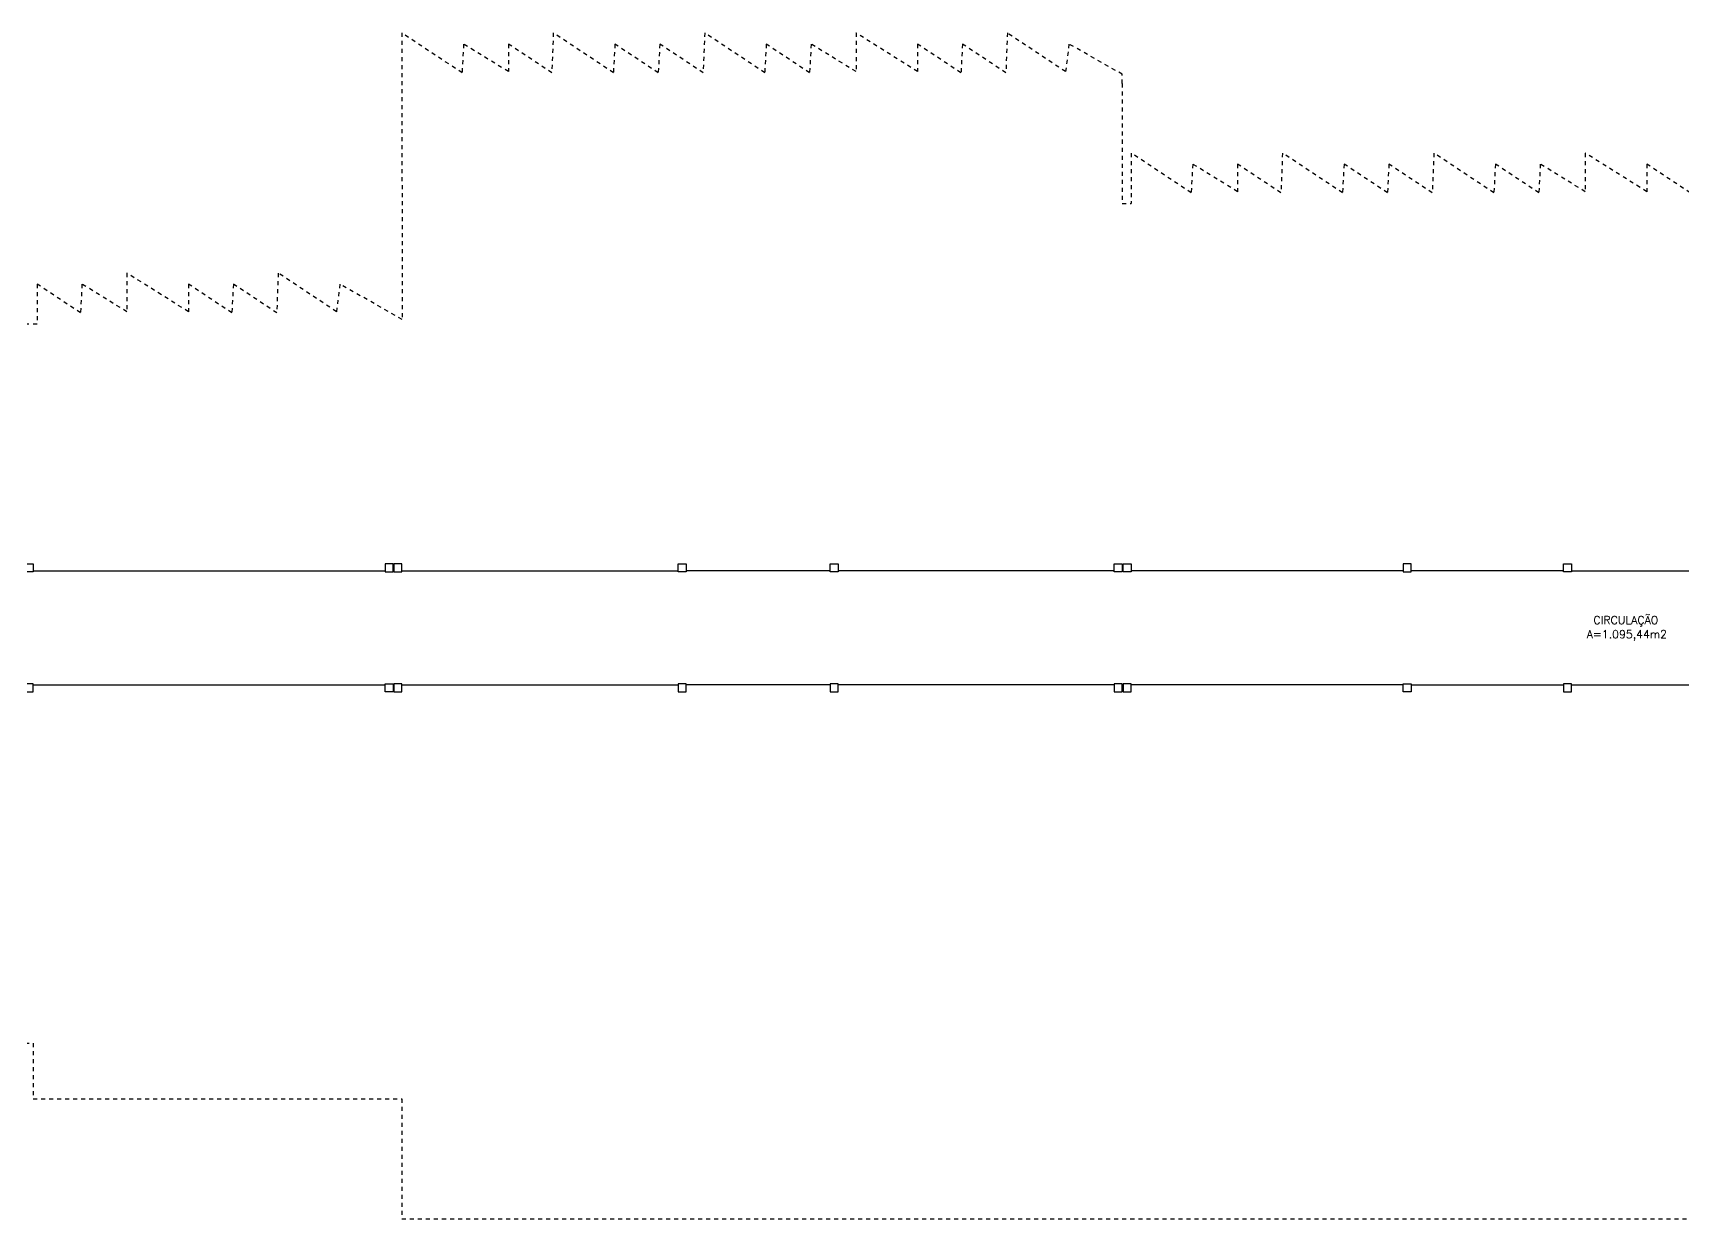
# Model space of a CAD drawing. Extents: x -163 to 27, y -22 to 134.
# Drawn here: x -109.02 to -67.79, y 70.17 to 99.81 of the extents above; entities that cross this region are included whole.
import ezdxf

# ---------------------------------------------------------------- set-up
doc = ezdxf.new("R2010")
doc.units = 0
doc.header["$LTSCALE"] = 0.02
doc.header["$MEASUREMENT"] = 0
doc.linetypes.add('HIDDEN', pattern=[0.375, 0.25, -0.125])
doc.layers.get('0').update_dxf_attribs({"linetype": 'CONTINUOUS'})
for name, color, linetype in [('ALV', 2, 'CONTINUOUS'), ('PILARES', 3, 'CONTINUOUS'), ('PROJ', 1, 'HIDDEN'), ('TEXTO', 2, 'CONTINUOUS'), ('ÁREA', 2, 'CONTINUOUS')]:
    doc.layers.add(name, color=color, linetype=linetype)
doc.styles.add('UNB-100', font='simplex.shx', dxfattribs={"height": 0.2})
doc.styles.add('UNB1-100', font='simplex.shx', dxfattribs={"height": 0.2})

# ---------------------------------------------------------------- blocks, each defined once
blk = doc.blocks.new('PL')
for p, q in [((0.25, 0.25), (0.25, 0.45)), ((0.25, 0.45), (0.45, 0.45)), ((0.45, 0.45), (0.45, 0.25)), ((0.45, 0.25), (0.25, 0.25))]:
    blk.add_line(p, q)

msp = doc.modelspace()

# ---------------------------------------------------------------- linework, layer by layer
at = {"layer": 'ALV'}
for p, q in [((-109.02, 86.367), (-100.22, 86.367)), ((-99.8, 86.367), (-92.9, 86.367)), ((-89.1, 86.367), (-92.7, 86.367)), ((-82, 86.367), (-88.9, 86.367)), ((-74.78, 86.367), (-81.58, 86.367)), ((-70.78, 86.367), (-74.58, 86.367)), ((-70.58, 86.367), (-63.78, 86.367)), ((-109.02, 83.517), (-100.22, 83.517)), ((-99.8, 83.517), (-92.9, 83.517)), ((-89.1, 83.517), (-92.7, 83.517)), ((-82, 83.517), (-88.9, 83.517)), ((-74.78, 83.517), (-81.58, 83.517)), ((-74.58, 83.517), (-70.78, 83.517)), ((-70.58, 83.517), (-63.78, 83.517))]:
    msp.add_line(p, q, dxfattribs=at)
at = {"layer": 'PILARES'}
for p, q in [((-81.78, 86.342), (-81.78, 86.542)), ((-81.78, 86.542), (-81.58, 86.542)), ((-81.58, 86.342), (-81.78, 86.342)), ((-81.58, 86.542), (-81.58, 86.342))]:
    msp.add_line(p, q, dxfattribs=at)
at = {"layer": 'PROJ'}
for p, q in [((-99.8, 99.808), (-99.799, 92.651)), ((-98.3, 98.813), (-99.8, 99.808)), ((-96.018, 99.808), (-96.056, 98.813)), ((-94.518, 98.813), (-96.018, 99.808)), ((-92.236, 99.808), (-92.274, 98.813)), ((-90.736, 98.813), (-92.236, 99.808)), ((-88.454, 99.808), (-88.454, 98.842)), ((-86.915, 98.842), (-88.454, 99.808)), ((-84.672, 99.808), (-84.71, 98.813)), ((-83.216, 98.842), (-84.672, 99.808)), ((-98.261, 99.532), (-98.3, 98.813)), ((-97.14, 98.842), (-98.261, 99.532)), ((-97.14, 99.532), (-97.14, 98.842)), ((-96.056, 98.813), (-97.14, 99.532)), ((-94.479, 99.532), (-94.518, 98.813)), ((-93.396, 98.813), (-94.479, 99.532)), ((-93.357, 99.532), (-93.396, 98.813)), ((-92.274, 98.813), (-93.357, 99.532)), ((-90.697, 99.532), (-90.736, 98.813)), ((-89.614, 98.813), (-90.697, 99.532)), ((-89.575, 99.532), (-89.614, 98.813)), ((-88.454, 98.842), (-89.575, 99.532)), ((-86.915, 99.532), (-86.915, 98.842)), ((-85.832, 98.813), (-86.915, 99.532)), ((-85.793, 99.532), (-85.832, 98.813)), ((-84.71, 98.813), (-85.793, 99.532)), ((-83.133, 99.532), (-83.216, 98.842)), ((-81.8, 98.776), (-83.133, 99.532)), ((-81.8, 98.542), (-81.8, 98.776)), ((-81.8, 98.542), (-81.8, 95.547)), ((-81.58, 96.808), (-81.58, 95.547)), ((-80.08, 95.813), (-81.58, 96.808)), ((-80.041, 96.532), (-80.08, 95.813)), ((-78.92, 95.842), (-80.041, 96.532)), ((-78.92, 96.532), (-78.92, 95.842)), ((-77.836, 95.813), (-78.92, 96.532)), ((-77.798, 96.808), (-77.836, 95.813)), ((-76.298, 95.813), (-77.798, 96.808)), ((-76.259, 96.532), (-76.298, 95.813)), ((-75.176, 95.813), (-76.259, 96.532)), ((-75.137, 96.532), (-75.176, 95.813)), ((-74.054, 95.813), (-75.137, 96.532)), ((-74.016, 96.808), (-74.054, 95.813)), ((-72.516, 95.813), (-74.016, 96.808)), ((-72.477, 96.532), (-72.516, 95.813)), ((-71.394, 95.813), (-72.477, 96.532)), ((-71.355, 96.532), (-71.394, 95.813)), ((-70.234, 95.842), (-71.355, 96.532)), ((-70.234, 96.808), (-70.234, 95.842)), ((-68.695, 95.842), (-70.234, 96.808)), ((-68.695, 96.532), (-68.695, 95.842)), ((-67.612, 95.813), (-68.695, 96.532)), ((-81.8, 95.547), (-81.58, 95.547)), ((-106.674, 93.808), (-106.674, 92.842)), ((-105.135, 92.842), (-106.674, 93.808)), ((-102.892, 93.808), (-102.93, 92.813)), ((-101.436, 92.842), (-102.892, 93.808)), ((-107.834, 92.813), (-108.917, 93.532)), ((-108.917, 93.532), (-108.917, 92.542)), ((-107.796, 93.532), (-107.834, 92.813)), ((-106.674, 92.842), (-107.796, 93.532)), ((-105.135, 93.532), (-105.135, 92.842)), ((-104.052, 92.813), (-105.135, 93.532)), ((-104.014, 93.532), (-104.052, 92.813)), ((-102.93, 92.813), (-104.014, 93.532)), ((-101.353, 93.532), (-101.436, 92.842)), ((-99.799, 92.651), (-101.353, 93.532)), ((-109.22, 92.542), (-108.917, 92.542)), ((-115.415, 74.562), (-109.02, 74.562)), ((-109.02, 74.562), (-109.02, 73.167)), ((-109.02, 73.167), (-99.8, 73.167)), ((-99.8, 73.167), (-99.8, 70.167)), ((-99.8, 70.167), (-45.36, 70.167))]:
    msp.add_line(p, q, dxfattribs=at)

# ---------------------------------------------------------------- block references
at = {"layer": 'PILARES'}
for p in [(-109.47, 86.092), (-93.15, 86.092), (-89.35, 86.092), (-82.25, 86.092), (-75.03, 83.092)]:
    msp.add_blockref('PL', p, dxfattribs=at)
at = {"layer": 'PILARES', "xscale": -1}
for p in [(-99.77, 86.092), (-99.55, 86.092), (-70.33, 83.092)]:
    msp.add_blockref('PL', p, dxfattribs=at)
at = {"layer": 'PILARES', "xscale": -1, "rotation": 180}
for p in [(-75.03, 86.792), (-109.47, 83.792), (-100.25, 83.792), (-93.15, 83.792), (-89.35, 83.792), (-82.25, 83.792), (-82.03, 83.792)]:
    msp.add_blockref('PL', p, dxfattribs=at)
at = {"layer": 'PILARES', "rotation": 180}
for p in [(-70.33, 86.792), (-99.77, 83.792)]:
    msp.add_blockref('PL', p, dxfattribs=at)

# ---------------------------------------------------------------- texts
at = {"layer": 'TEXTO', "style": 'UNB-100'}
msp.add_text('CIRCULAÇÃO', height=0.2, dxfattribs=at).set_placement((-70.027, 85.034))
at = {"layer": 'ÁREA', "style": 'UNB1-100'}
msp.add_text('A=1.095,44m2', height=0.2, dxfattribs=at).set_placement((-70.195, 84.682))

doc.saveas('drawing.dxf')
